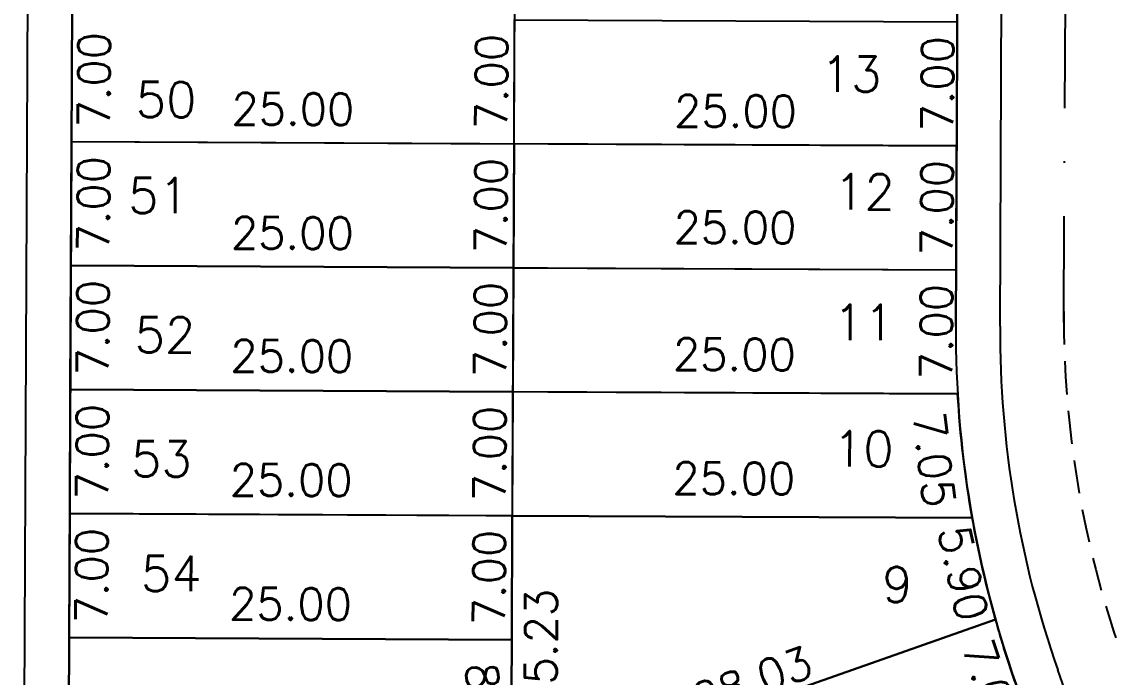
# Model space of a CAD drawing. Header units: millimetres. Extents: x -4430026 to 4783824, y 584 to 9593110.
# Drawn here: x 2251.4 to 2313.1, y 1780.7 to 1817.7 of the extents above; entities that cross this region are included whole.
import ezdxf
from ezdxf.enums import TextEntityAlignment as Align

# ---------------------------------------------------------------- set-up
doc = ezdxf.new("R2010")
doc.units = ezdxf.units.MM
doc.linetypes.add('DASHDOT', pattern=[1, 0.5, -0.25, 0, -0.25])
doc.linetypes.add('HIDDEN2', pattern=[0.1875, 0.125, -0.0625])
for name, color, linetype in [('boundary filipe', 6, 'Continuous'), ('BOUNDARY LOTES', 2, 'Continuous'), ('Calçada', 1, 'Continuous'), ('Cota', 8, 'Continuous'), ('COTAS', 8, 'Continuous'), ('Lotes', 2, 'Continuous'), ('Numero de lotes', 5, 'Continuous'), ('Projeção', 8, 'HIDDEN2'), ('QUADRA', 4, 'Continuous')]:
    doc.layers.add(name, color=color, linetype=linetype)
doc.styles.add('arcad1', font='romans.shx')
doc.styles.add('ROMANS', font='romans.shx')
doc.dimstyles.new('BOLA100', dxfattribs={"dimscale": 0, "dimtxt": 1.9, "dimasz": 0.18, "dimexe": 0.18, "dimexo": 0.063, "dimgap": 0, "dimtad": 1, "dimzin": 4, "dimdsep": 46, "dimtxsty": 'ROMANS', "dimcen": 0.09, "dimse1": 1, "dimse2": 1, "dimsd1": 1, "dimsd2": 1, "dimclrt": 256, "dimaunit": 1, "dimadec": 4, "dimazin": 0, "dimtfac": 1.2, "dimtix": 1, "dimtmove": 2, "dimatfit": 3, "dimfxl": 1, "dimtvp": 2, "dimtolj": 1, "dimtzin": 4, "dimarcsym": 0})
doc.dimstyles.get("Standard").update_dxf_attribs({"dimtxt": 0.18, "dimasz": 0.18, "dimexe": 0.18, "dimexo": 0.0625, "dimgap": 0.09, "dimtad": 0, "dimtih": 1, "dimtoh": 1, "dimdec": 4, "dimzin": 0, "dimdsep": 46, "dimtxsty": 'Standard', "dimcen": 0.09, "dimadec": 0, "dimazin": 0, "dimtfac": 1, "dimtdec": 4, "dimtofl": 0, "dimtmove": 0, "dimatfit": 3, "dimfxl": 1, "dimtolj": 1, "dimtzin": 0, "dimarcsym": 0})

# ---------------------------------------------------------------- blocks, each defined once
blk = doc.blocks.new('*D13386')
at = {"layer": 'DEFPOINTS', "color": 0}
for p in [(2254.213, 1818.566), (2279.213, 1818.447), (2279.202, 1816.124)]:
    blk.add_point(p, dxfattribs=at)
at = {"layer": 'Cota', "color": 41, "insert": (2266.719, 1819.784), "char_height": 1.8, "attachment_point": 5, "rotation": 359.72858, "style": 'ROMANS'}
blk.add_mtext('\\A1;25.00', dxfattribs=at)
blk = doc.blocks.new('*D13387')
at = {"layer": 'DEFPOINTS', "color": 0}
for p in [(2279.213, 1818.447), (2304.212, 1818.329), (2304.201, 1816.006)]:
    blk.add_point(p, dxfattribs=at)
at = {"layer": 'Cota', "color": 41, "insert": (2291.719, 1819.665), "char_height": 1.8, "attachment_point": 5, "rotation": 359.72858, "style": 'ROMANS'}
blk.add_mtext('\\A1;25.00', dxfattribs=at)
blk = doc.blocks.new('*D13390')
at = {"layer": 'DEFPOINTS', "color": 0}
for p in [(2254.18, 1811.566), (2279.18, 1811.448), (2279.169, 1809.125)]:
    blk.add_point(p, dxfattribs=at)
at = {"layer": 'Cota', "color": 41, "insert": (2266.686, 1812.784), "char_height": 1.8, "attachment_point": 5, "rotation": 359.72858, "style": 'ROMANS'}
blk.add_mtext('\\A1;25.00', dxfattribs=at)
blk = doc.blocks.new('*D13391')
at = {"layer": 'DEFPOINTS', "color": 0}
for p in [(2279.18, 1811.448), (2304.179, 1811.329), (2304.168, 1809.006)]:
    blk.add_point(p, dxfattribs=at)
at = {"layer": 'Cota', "color": 41, "insert": (2291.685, 1812.665), "char_height": 1.8, "attachment_point": 5, "rotation": 359.72858, "style": 'ROMANS'}
blk.add_mtext('\\A1;25.00', dxfattribs=at)
blk = doc.blocks.new('*D13392')
at = {"layer": 'DEFPOINTS', "color": 0}
for p in [(2254.21, 1817.943), (2254.177, 1810.943), (2259.034, 1810.92)]:
    blk.add_point(p, dxfattribs=at)
at = {"layer": 'Cota', "color": 41, "insert": (2255.451, 1814.437), "char_height": 1.8, "attachment_point": 5, "rotation": 89.72858, "style": 'ROMANS'}
blk.add_mtext('\\A1;7.00', dxfattribs=at)
blk = doc.blocks.new('*D13393')
at = {"layer": 'DEFPOINTS', "color": 0}
for p in [(2279.21, 1817.825), (2279.177, 1810.825), (2281.483, 1810.814)]:
    blk.add_point(p, dxfattribs=at)
at = {"layer": 'Cota', "color": 41, "insert": (2277.9, 1814.331), "char_height": 1.8, "attachment_point": 5, "rotation": 89.72858, "style": 'ROMANS'}
blk.add_mtext('\\A1;7.00', dxfattribs=at)
blk = doc.blocks.new('*D13394')
at = {"layer": 'DEFPOINTS', "color": 0}
for p in [(2304.209, 1817.706), (2304.176, 1810.707), (2306.676, 1810.695)]:
    blk.add_point(p, dxfattribs=at)
at = {"layer": 'Cota', "color": 41, "insert": (2303.093, 1814.212), "char_height": 1.8, "attachment_point": 5, "rotation": 89.72858, "style": 'ROMANS'}
blk.add_mtext('\\A1;7.00', dxfattribs=at)
blk = doc.blocks.new('*D13395')
at = {"layer": 'DEFPOINTS', "color": 0}
for p in [(2254.147, 1804.566), (2279.146, 1804.448), (2279.135, 1802.125)]:
    blk.add_point(p, dxfattribs=at)
at = {"layer": 'Cota', "color": 41, "insert": (2266.653, 1805.784), "char_height": 1.8, "attachment_point": 5, "rotation": 359.72858, "style": 'ROMANS'}
blk.add_mtext('\\A1;25.00', dxfattribs=at)
blk = doc.blocks.new('*D13396')
at = {"layer": 'DEFPOINTS', "color": 0}
for p in [(2279.148, 1804.884), (2304.148, 1804.766), (2304.137, 1802.443)]:
    blk.add_point(p, dxfattribs=at)
at = {"layer": 'Cota', "color": 41, "insert": (2291.654, 1806.102), "char_height": 1.8, "attachment_point": 5, "rotation": 359.72858, "style": 'ROMANS'}
blk.add_mtext('\\A1;25.00', dxfattribs=at)
blk = doc.blocks.new('*D13397')
at = {"layer": 'DEFPOINTS', "color": 0}
for p in [(2254.177, 1810.943), (2254.144, 1803.943), (2259.001, 1803.92)]:
    blk.add_point(p, dxfattribs=at)
at = {"layer": 'Cota', "color": 41, "insert": (2255.418, 1807.437), "char_height": 1.8, "attachment_point": 5, "rotation": 89.72858, "style": 'ROMANS'}
blk.add_mtext('\\A1;7.00', dxfattribs=at)
blk = doc.blocks.new('*D13398')
at = {"layer": 'DEFPOINTS', "color": 0}
for p in [(2279.177, 1810.825), (2279.143, 1803.825), (2281.45, 1803.814)]:
    blk.add_point(p, dxfattribs=at)
at = {"layer": 'Cota', "color": 41, "insert": (2277.867, 1807.331), "char_height": 1.8, "attachment_point": 5, "rotation": 89.72858, "style": 'ROMANS'}
blk.add_mtext('\\A1;7.00', dxfattribs=at)
blk = doc.blocks.new('*D13399')
at = {"layer": 'DEFPOINTS', "color": 0}
for p in [(2304.176, 1810.707), (2304.143, 1803.707), (2306.643, 1803.695)]:
    blk.add_point(p, dxfattribs=at)
at = {"layer": 'Cota', "color": 41, "insert": (2303.06, 1807.212), "char_height": 1.8, "attachment_point": 5, "rotation": 89.72858, "style": 'ROMANS'}
blk.add_mtext('\\A1;7.00', dxfattribs=at)
blk = doc.blocks.new('*D13400')
at = {"layer": 'DEFPOINTS', "color": 0}
for p in [(2254.114, 1797.621), (2279.113, 1797.503), (2279.102, 1795.18)]:
    blk.add_point(p, dxfattribs=at)
at = {"layer": 'Cota', "color": 41, "insert": (2266.62, 1798.839), "char_height": 1.8, "attachment_point": 5, "rotation": 359.72858, "style": 'ROMANS'}
blk.add_mtext('\\A1;25.00', dxfattribs=at)
blk = doc.blocks.new('*D13401')
at = {"layer": 'DEFPOINTS', "color": 0}
for p in [(2279.114, 1797.713), (2304.114, 1797.595), (2304.103, 1795.272)]:
    blk.add_point(p, dxfattribs=at)
at = {"layer": 'Cota', "color": 41, "insert": (2291.62, 1798.931), "char_height": 1.8, "attachment_point": 5, "rotation": 359.72858, "style": 'ROMANS'}
blk.add_mtext('\\A1;25.00', dxfattribs=at)
blk = doc.blocks.new('*D13402')
at = {"layer": 'DEFPOINTS', "color": 0}
for p in [(2254.144, 1803.943), (2254.111, 1796.944), (2258.968, 1796.921)]:
    blk.add_point(p, dxfattribs=at)
at = {"layer": 'Cota', "color": 41, "insert": (2255.385, 1800.438), "char_height": 1.8, "attachment_point": 5, "rotation": 89.72858, "style": 'ROMANS'}
blk.add_mtext('\\A1;7.00', dxfattribs=at)
blk = doc.blocks.new('*D13403')
at = {"layer": 'DEFPOINTS', "color": 0}
for p in [(2279.143, 1803.825), (2279.11, 1796.825), (2281.417, 1796.814)]:
    blk.add_point(p, dxfattribs=at)
at = {"layer": 'Cota', "color": 41, "insert": (2277.833, 1800.331), "char_height": 1.8, "attachment_point": 5, "rotation": 89.72858, "style": 'ROMANS'}
blk.add_mtext('\\A1;7.00', dxfattribs=at)
blk = doc.blocks.new('*D13404')
at = {"layer": 'DEFPOINTS', "color": 0}
for p in [(2304.143, 1803.707), (2304.11, 1796.707), (2306.61, 1796.695)]:
    blk.add_point(p, dxfattribs=at)
at = {"layer": 'Cota', "color": 41, "insert": (2303.027, 1800.212), "char_height": 1.8, "attachment_point": 5, "rotation": 89.72858, "style": 'ROMANS'}
blk.add_mtext('\\A1;7.00', dxfattribs=at)
blk = doc.blocks.new('*D13405')
at = {"layer": 'DEFPOINTS', "color": 0}
for p in [(2254.081, 1790.622), (2279.08, 1790.503), (2279.069, 1788.18)]:
    blk.add_point(p, dxfattribs=at)
at = {"layer": 'Cota', "color": 41, "insert": (2266.587, 1791.839), "char_height": 1.8, "attachment_point": 5, "rotation": 359.72858, "style": 'ROMANS'}
blk.add_mtext('\\A1;25.00', dxfattribs=at)
blk = doc.blocks.new('*D13406')
at = {"layer": 'DEFPOINTS', "color": 0}
for p in [(2254.111, 1796.944), (2254.077, 1789.944), (2258.935, 1789.921)]:
    blk.add_point(p, dxfattribs=at)
at = {"layer": 'Cota', "color": 41, "insert": (2255.351, 1793.438), "char_height": 1.8, "attachment_point": 5, "rotation": 89.72858, "style": 'ROMANS'}
blk.add_mtext('\\A1;7.00', dxfattribs=at)
blk = doc.blocks.new('*D13407')
at = {"layer": 'DEFPOINTS', "color": 0}
for p in [(2279.11, 1796.825), (2279.077, 1789.825), (2281.384, 1789.814)]:
    blk.add_point(p, dxfattribs=at)
at = {"layer": 'Cota', "color": 41, "insert": (2277.8, 1793.331), "char_height": 1.8, "attachment_point": 5, "rotation": 89.72858, "style": 'ROMANS'}
blk.add_mtext('\\A1;7.00', dxfattribs=at)
blk = doc.blocks.new('*D13408')
at = {"layer": 'DEFPOINTS', "color": 0}
for p in [(2254.047, 1783.622), (2279.047, 1783.503), (2279.036, 1781.18)]:
    blk.add_point(p, dxfattribs=at)
at = {"layer": 'Cota', "color": 41, "insert": (2266.553, 1784.839), "char_height": 1.8, "attachment_point": 5, "rotation": 359.72858, "style": 'ROMANS'}
blk.add_mtext('\\A1;25.00', dxfattribs=at)
blk = doc.blocks.new('*D13409')
at = {"layer": 'DEFPOINTS', "color": 0}
for p in [(2254.077, 1789.944), (2254.044, 1782.944), (2258.902, 1782.921)]:
    blk.add_point(p, dxfattribs=at)
at = {"layer": 'Cota', "color": 41, "insert": (2255.318, 1786.438), "char_height": 1.8, "attachment_point": 5, "rotation": 89.72858, "style": 'ROMANS'}
blk.add_mtext('\\A1;7.00', dxfattribs=at)
blk = doc.blocks.new('*D13410')
at = {"layer": 'DEFPOINTS', "color": 0}
for p in [(2279.077, 1789.825), (2279.044, 1782.825), (2281.35, 1782.814)]:
    blk.add_point(p, dxfattribs=at)
at = {"layer": 'Cota', "color": 41, "insert": (2277.767, 1786.331), "char_height": 1.8, "attachment_point": 5, "rotation": 89.72858, "style": 'ROMANS'}
blk.add_mtext('\\A1;7.00', dxfattribs=at)
blk = doc.blocks.new('*D13411')
at = {"layer": 'DEFPOINTS', "color": 0}
for p in [(2254.044, 1782.944), (2253.971, 1767.389), (2258.828, 1767.366)]:
    blk.add_point(p, dxfattribs=at)
at = {"layer": 'Cota', "color": 41, "insert": (2255.265, 1775.16), "char_height": 1.8, "attachment_point": 5, "rotation": 89.72858, "style": 'ROMANS'}
blk.add_mtext('\\A1;15.55', dxfattribs=at)
blk = doc.blocks.new('*D13414')
at = {"layer": 'DEFPOINTS', "color": 0}
for p in [(2306.286, 1783.933), (2308.576, 1777.318), (2303.912, 1775.703)]:
    blk.add_point(p, dxfattribs=at)
at = {"layer": 'Cota', "color": 41, "insert": (2306.169, 1780.188), "char_height": 1.8, "attachment_point": 5, "rotation": 289.09278, "style": 'ROMANS'}
blk.add_mtext('\\A1;7.00', dxfattribs=at)
blk = doc.blocks.new('*D13416')
at = {"layer": 'DEFPOINTS', "color": 0}
for p in [(2306.286, 1783.933), (2307.053, 1781.752), (2279.839, 1774.636)]:
    blk.add_point(p, dxfattribs=at)
at = {"layer": 'Cota', "color": 41, "insert": (2292.635, 1780.5), "char_height": 1.8, "attachment_point": 5, "rotation": 19.36813, "style": 'ROMANS'}
blk.add_mtext('\\A1;28.03', dxfattribs=at)
blk = doc.blocks.new('*D13652')
at = {"layer": 'DEFPOINTS', "color": 0}
for p in [(2304.231, 1796.706), (2305.058, 1789.702), (2299.74, 1789.075)]:
    blk.add_point(p, dxfattribs=at)
at = {"layer": 'Cota', "color": 41, "insert": (2302.902, 1792.999), "char_height": 1.8, "attachment_point": 5, "rotation": 276.72763, "style": 'ROMANS'}
blk.add_mtext('\\A1;7.05', dxfattribs=at)
blk = doc.blocks.new('*D13653')
at = {"layer": 'DEFPOINTS', "color": 0}
for p in [(2305.058, 1789.702), (2306.286, 1783.933), (2301.641, 1782.943)]:
    blk.add_point(p, dxfattribs=at)
at = {"layer": 'Cota', "color": 41, "insert": (2304.548, 1786.578), "char_height": 1.8, "attachment_point": 5, "rotation": 282.02275, "style": 'ROMANS'}
blk.add_mtext('\\A1;5.90', dxfattribs=at)
blk = doc.blocks.new('*D13654')
at = {"layer": 'DEFPOINTS', "color": 0}
for p in [(2279.044, 1782.825), (2279.839, 1774.636), (2277.119, 1774.372)]:
    blk.add_point(p, dxfattribs=at)
at = {"layer": 'Cota', "color": 41, "insert": (2277.572, 1778.827), "char_height": 1.8, "attachment_point": 5, "rotation": 275.54578, "style": 'ROMANS'}
blk.add_mtext('\\A1;8.23', dxfattribs=at)
blk = doc.blocks.new('*D13655')
at = {"layer": 'DEFPOINTS', "color": 0}
for p in [(2279.081, 1790.713), (2304.081, 1790.595), (2304.07, 1788.272)]:
    blk.add_point(p, dxfattribs=at)
at = {"layer": 'Cota', "color": 41, "insert": (2291.587, 1791.931), "char_height": 1.8, "attachment_point": 5, "rotation": 359.72858, "style": 'ROMANS'}
blk.add_mtext('\\A1;25.00', dxfattribs=at)
blk = doc.blocks.new('*D13656')
at = {"layer": 'DEFPOINTS', "color": 0}
for p in [(2279.911, 1789.821), (2284.329, 1789.8), (2279.839, 1774.636)]:
    blk.add_point(p, dxfattribs=at)
at = {"layer": 'Cota', "color": 41, "insert": (2280.693, 1782.225), "char_height": 1.8, "attachment_point": 5, "rotation": 89.72858, "style": 'ROMANS'}
blk.add_mtext('\\A1;15.23', dxfattribs=at)
blk = doc.blocks.new('*D14084')
at = {"layer": 'DEFPOINTS', "color": 0, "linetype": 'ByBlock'}
for p in [(2310.951, 1953.2), (2310.184, 1791.151), (2312.293, 1791.141)]:
    blk.add_point(p, dxfattribs=at)
at = {"layer": 'COTAS', "linetype": 'ByBlock', "insert": (2311.727, 1872.17), "char_height": 1.9, "attachment_point": 5, "rotation": 89.72858, "style": 'ROMANS'}
blk.add_mtext('\\A1;162.05', dxfattribs=at)
blk = doc.blocks.new('*D14085')
at = {"layer": 'DEFPOINTS', "color": 0, "linetype": 'ByBlock'}
for p in [(2310.184, 1791.151), (2325.294, 1749.066), (2323.024, 1748.251)]:
    blk.add_point(p, dxfattribs=at)
at = {"layer": 'COTAS', "linetype": 'ByBlock', "insert": (2316.363, 1769.615), "char_height": 1.9, "attachment_point": 5, "rotation": 289.75019, "style": 'ROMANS'}
blk.add_mtext('\\A1;44.71', dxfattribs=at)
blk = doc.blocks.new('*D13837')
at = {"layer": 'DEFPOINTS', "color": 0, "linetype": 'ByBlock'}
for p in [(2306.995, 1838.827), (2460.221, 1756.801)]:
    blk.add_point(p, dxfattribs=at)
at = {"layer": 'COTAS', "linetype": 'ByBlock', "insert": (2433.838, 1770.925), "char_height": 1.9, "attachment_point": 5, "rotation": 331.83878, "style": 'ROMANS'}
blk.add_mtext('\\A1;R173.80', dxfattribs=at)
blk = doc.blocks.new('*D8670')
at = {"layer": 'DEFPOINTS', "color": 0, "linetype": 'ByBlock'}
for p in [(2306.995, 1838.827), (2460.221, 1756.801)]:
    blk.add_point(p, dxfattribs=at)
at = {"layer": 'COTAS', "linetype": 'ByBlock', "insert": (2433.838, 1770.925), "char_height": 1.9, "attachment_point": 5, "rotation": 331.83878, "style": 'ROMANS'}
blk.add_mtext('\\A1;R173.80', dxfattribs=at)

msp = doc.modelspace()

# ---------------------------------------------------------------- linework, layer by layer
at = {"layer": 'boundary filipe', "elevation": 2.439}
msp.add_lwpolyline([(2304.128, 1800.53, 0.08584), (2307.529, 1780.295), (2317.555, 1751.751, 0.000798), (2270.557, 1735.143, -0.519597), (2253.874, 1746.982), (2254.817, 1946.092), (2304.822, 1946.989), (2304.128, 1800.53)], format="xyb", dxfattribs=at)
at = {"layer": 'BOUNDARY LOTES', "elevation": 2.439}
for points in [[(2279.21, 1817.825), (2304.209, 1817.706), (2304.176, 1810.707), (2279.177, 1810.825)], [(2254.177, 1810.943), (2279.177, 1810.825), (2279.143, 1803.825), (2254.144, 1803.943)], [(2279.143, 1803.825), (2304.143, 1803.707), (2304.176, 1810.707), (2279.177, 1810.825)], [(2254.144, 1803.943), (2279.143, 1803.825), (2279.11, 1796.825), (2254.111, 1796.944)], [(2254.111, 1796.944), (2279.11, 1796.825), (2279.077, 1789.825), (2254.077, 1789.944)], [(2279.077, 1789.825), (2254.077, 1789.944), (2254.044, 1782.944), (2279.044, 1782.825)], [(2279.839, 1774.636), (2279.016, 1776.977), (2279.044, 1782.825), (2254.044, 1782.944), (2253.962, 1765.539)], [(2279.044, 1782.825), (2254.044, 1782.944), (2253.962, 1765.539), (2279.839, 1774.636), (2279.016, 1776.977)]]:
    msp.add_lwpolyline(points, close=True, dxfattribs=at)
for points in [[(2304.232, 1796.706), (2279.11, 1796.825), (2279.077, 1789.825), (2305.058, 1789.702, -0.029313)], [(2305.058, 1789.702), (2279.077, 1789.825), (2279.044, 1782.825), (2279.016, 1776.977), (2279.839, 1774.636), (2306.371, 1783.963, -0.024466)], [(2307.529, 1780.294), (2307.529, 1780.295, -0.015977), (2306.371, 1783.963), (2279.839, 1774.636), (2282.161, 1768.032), (2308.575, 1777.317), (2307.529, 1780.294)]]:
    msp.add_lwpolyline(points, format="xyb", close=True, dxfattribs=at)
at = {"layer": 'Calçada'}
for p, q in [((2306.628, 1800.518, 2.439), (2307.305, 1943.397, 2.439)), ((2251.374, 1746.993, 2.439), (2252.301, 1942.682, 2.439)), ((2318.754, 1755.88, 2.439), (2309.888, 1781.123, 2.439))]:
    msp.add_line(p, q, dxfattribs=at)
msp.add_arc((2364.327, 1800.245, 2.439), 57.7, 179.72858, 199.35366, dxfattribs=at)
at = {"layer": 'Lotes'}
for p, q in [((2279.016, 1776.977, 2.439), (2279.674, 1915.824, 2.439)), ((2254.177, 1810.943, 2.439), (2304.176, 1810.707, 2.439)), ((2254.144, 1803.943, 2.439), (2304.143, 1803.707, 2.439)), ((2254.111, 1796.944, 2.439), (2304.231, 1796.706, 2.439)), ((2254.077, 1789.944, 2.439), (2305.058, 1789.702, 2.439)), ((2306.371, 1783.962, 2.439), (2253.962, 1765.539, 2.439)), ((2254.044, 1782.944, 2.439), (2279.044, 1782.825, 2.439))]:
    msp.add_line(p, q, dxfattribs=at)
at = {"layer": 'Lotes', "elevation": 2.439}
msp.add_lwpolyline([(2254.044, 1782.944), (2253.962, 1765.539), (2279.839, 1774.636), (2279.016, 1776.977), (2279.044, 1782.825), (2254.044, 1782.944)], dxfattribs=at)
at = {"layer": 'Projeção', "linetype": 'DASHDOT', "ltscale": 12}
msp.add_line((2310.229, 1800.74, 2.439), (2310.951, 1953.2, 2.439), dxfattribs=at)
at = {"layer": 'Projeção', "ltscale": 15}
msp.add_arc((2367.931, 1801.085, 2.439), 57.7, 179.72858, 199.2285, dxfattribs=at)
at = {"layer": 'QUADRA', "elevation": 2.439}
msp.add_lwpolyline([(2304.128, 1800.53), (2304.822, 1946.989), (2254.817, 1946.092), (2253.874, 1746.982)], dxfattribs=at)
msp.add_lwpolyline([(2307.529, 1780.295), (2317.555, 1751.751, 0.000798), (2270.557, 1735.143, -0.519597), (2253.874, 1746.982), (2254.817, 1946.092), (2304.822, 1946.989), (2304.128, 1800.53)], format="xyb", dxfattribs=at)

# ---------------------------------------------------------------- texts
at = {"layer": 'Numero de lotes', "style": 'arcad1'}
for s, p in [('13', (2298.217, 1814.753, 2.439)), ('50', (2259.524, 1813.315, 2.439)), ('12', (2298.969, 1808.108, 2.439)), ('51', (2259.095, 1807.901, 2.439)), ('11', (2298.934, 1800.738, 2.439)), ('52', (2259.46, 1800.035, 2.439)), ('10', (2298.9, 1793.597, 2.439)), ('53', (2259.258, 1793.031, 2.439)), ('54', (2259.817, 1786.561, 2.439)), ('9', (2300.822, 1785.936, 2.439))]:
    msp.add_text(s, height=2, rotation=359.72858, dxfattribs=at).set_placement(p, align=Align.MIDDLE_CENTER)

# ---------------------------------------------------------------- dimensions: what is measured, and where the dimension line sits
at = {"layer": 'Cota'}
for p1, p2, distance, picture, middle in [((2254.213, 1818.566, 2.439), (2279.213, 1818.447, 2.439), -2.323, '*D13386', (2266.719, 1819.784, 2.439)), ((2254.18, 1811.566, 2.439), (2279.18, 1811.448, 2.439), -2.323, '*D13390', (2266.686, 1812.784, 2.439)), ((2254.147, 1804.566, 2.439), (2279.146, 1804.448, 2.439), -2.323, '*D13395', (2266.653, 1805.784, 2.439)), ((2254.114, 1797.621, 2.439), (2279.113, 1797.503, 2.439), -2.323, '*D13400', (2266.62, 1798.839, 2.439)), ((2304.231, 1796.706, 2.439), (2305.058, 1789.702, 2.439), -5.354, '*D13652', (2302.902, 1792.999, 2.439)), ((2254.081, 1790.622, 2.439), (2279.08, 1790.503, 2.439), -2.323, '*D13405', (2266.587, 1791.839, 2.439)), ((2305.058, 1789.702, 2.439), (2306.286, 1783.933, 2.439), -4.749, '*D13653', (2304.548, 1786.578, 2.439)), ((2254.047, 1783.622, 2.439), (2279.047, 1783.503, 2.439), -2.323, '*D13408', (2266.553, 1784.839, 2.439)), ((2306.286, 1783.933, 2.439), (2308.576, 1777.318, 2.439), -4.936, '*D13414', (2306.169, 1780.188, 2.439))]:
    dim = msp.add_aligned_dim(p1=p1, p2=p2, distance=distance, dimstyle='Standard', override={"dimtxt": 1.8, "dimexo": 0.063, "dimgap": 0, "dimtih": 0, "dimtoh": 0, "dimdec": 2, "dimzin": 4, "dimtxsty": 'ROMANS', "dimse1": 1, "dimse2": 1, "dimsd1": 1, "dimsd2": 1, "dimclrt": 41, "dimtfac": 1.2, "dimtdec": 2, "dimtix": 1, "dimtofl": 1, "dimtmove": 2, "dimfxl": 0.18, "dimfxlon": 1, "dimtvp": 2, "dimtzin": 4}, dxfattribs=at)
    dim.commit()
    dim.dimension.update_dxf_attribs({"geometry": picture, "text_midpoint": middle})
for base, p1, p2, angle, picture, middle in [((2304.201, 1816.006, 2.439), (2279.213, 1818.447, 2.439), (2304.212, 1818.329, 2.439), 179.72858, '*D13387', (2291.719, 1819.665, 2.439)), ((2259.034, 1810.92, 2.439), (2254.21, 1817.943, 2.439), (2254.177, 1810.943, 2.439), 89.72858, '*D13392', (2255.451, 1814.437, 2.439)), ((2281.483, 1810.814, 2.439), (2279.21, 1817.825, 2.439), (2279.177, 1810.825, 2.439), 89.72858, '*D13393', (2277.9, 1814.331, 2.439)), ((2306.676, 1810.695, 2.439), (2304.209, 1817.706, 2.439), (2304.176, 1810.707, 2.439), 89.72858, '*D13394', (2303.093, 1814.212, 2.439)), ((2304.168, 1809.006, 2.439), (2279.18, 1811.448, 2.439), (2304.179, 1811.329, 2.439), 179.72858, '*D13391', (2291.685, 1812.665, 2.439)), ((2259.001, 1803.92, 2.439), (2254.177, 1810.943, 2.439), (2254.144, 1803.943, 2.439), 89.72858, '*D13397', (2255.418, 1807.437, 2.439)), ((2281.45, 1803.814, 2.439), (2279.177, 1810.825, 2.439), (2279.143, 1803.825, 2.439), 89.72858, '*D13398', (2277.867, 1807.331, 2.439)), ((2306.643, 1803.695, 2.439), (2304.176, 1810.707, 2.439), (2304.143, 1803.707, 2.439), 89.72858, '*D13399', (2303.06, 1807.212, 2.439)), ((2304.137, 1802.443, 2.439), (2279.148, 1804.884, 2.439), (2304.148, 1804.766, 2.439), 179.72858, '*D13396', (2291.654, 1806.102, 2.439)), ((2258.968, 1796.921, 2.439), (2254.144, 1803.943, 2.439), (2254.111, 1796.944, 2.439), 89.72858, '*D13402', (2255.385, 1800.438, 2.439)), ((2281.417, 1796.814, 2.439), (2279.143, 1803.825, 2.439), (2279.11, 1796.825, 2.439), 89.72858, '*D13403', (2277.833, 1800.331, 2.439)), ((2306.61, 1796.695, 2.439), (2304.143, 1803.707, 2.439), (2304.11, 1796.707, 2.439), 89.72858, '*D13404', (2303.027, 1800.212, 2.439)), ((2304.103, 1795.272, 2.439), (2279.114, 1797.713, 2.439), (2304.114, 1797.595, 2.439), 179.72858, '*D13401', (2291.62, 1798.931, 2.439)), ((2258.935, 1789.921, 2.439), (2254.111, 1796.944, 2.439), (2254.077, 1789.944, 2.439), 89.72858, '*D13406', (2255.351, 1793.438, 2.439)), ((2281.384, 1789.814, 2.439), (2279.11, 1796.825, 2.439), (2279.077, 1789.825, 2.439), 89.72858, '*D13407', (2277.8, 1793.331, 2.439)), ((2304.07, 1788.272, 2.439), (2279.081, 1790.713, 2.439), (2304.081, 1790.595, 2.439), 179.72858, '*D13655', (2291.587, 1791.931, 2.439)), ((2258.902, 1782.921, 2.439), (2254.077, 1789.944, 2.439), (2254.044, 1782.944, 2.439), 89.72858, '*D13409', (2255.318, 1786.438, 2.439)), ((2281.35, 1782.814, 2.439), (2279.077, 1789.825, 2.439), (2279.044, 1782.825, 2.439), 89.72858, '*D13410', (2277.767, 1786.331, 2.439)), ((2307.053, 1781.752, 2.439), (2279.839, 1774.636, 2.439), (2306.286, 1783.933, 2.439), 199.36813, '*D13416', (2292.635, 1780.5, 2.439)), ((2258.828, 1767.366, 2.4392), (2254.0442, 1782.9437, 2.4392), (2253.9705, 1767.389, 2.4392), 89.72858, '*D13411', (2255.2649, 1775.1604, 2.4392))]:
    dim = msp.add_linear_dim(base=base, p1=p1, p2=p2, angle=angle, dimstyle='Standard', override={"dimtxt": 1.8, "dimexo": 0.063, "dimgap": 0, "dimtih": 0, "dimtoh": 0, "dimdec": 2, "dimzin": 4, "dimtxsty": 'ROMANS', "dimse1": 1, "dimse2": 1, "dimsd1": 1, "dimsd2": 1, "dimclrt": 41, "dimtfac": 1.2, "dimtdec": 2, "dimtix": 1, "dimtofl": 1, "dimtmove": 2, "dimfxl": 0.18, "dimfxlon": 1, "dimtvp": 2, "dimtzin": 4}, dxfattribs=at)
    dim.commit()
    dim.dimension.update_dxf_attribs({"geometry": picture, "text_midpoint": middle})
dim = msp.add_aligned_dim(p1=(2279.839, 1774.636, 2.439), p2=(2279.911, 1789.821, 2.439), distance=-4.418, text='15.23', dimstyle='Standard', override={"dimtxt": 1.8, "dimexo": 0.063, "dimgap": 0, "dimtih": 0, "dimtoh": 0, "dimdec": 2, "dimzin": 4, "dimtxsty": 'ROMANS', "dimse1": 1, "dimse2": 1, "dimsd1": 1, "dimsd2": 1, "dimclrt": 41, "dimtfac": 1.2, "dimtdec": 2, "dimtix": 1, "dimtofl": 1, "dimtmove": 2, "dimfxl": 0.18, "dimfxlon": 1, "dimtvp": 2, "dimtzin": 4}, dxfattribs=at)
dim.commit()
dim.dimension.update_dxf_attribs({"geometry": '*D13656', "text_midpoint": (2280.693, 1782.225, 2.439)})
dim = msp.add_linear_dim(base=(2277.119, 1774.372, 2.439), p1=(2279.044, 1782.825, 2.439), p2=(2279.839, 1774.636, 2.439), angle=275.54578, dimstyle='Standard', override={"dimtxt": 1.8, "dimexo": 0.063, "dimgap": 0, "dimtih": 0, "dimtoh": 0, "dimdec": 2, "dimzin": 4, "dimtxsty": 'ROMANS', "dimse1": 1, "dimse2": 1, "dimsd1": 1, "dimsd2": 1, "dimclrt": 41, "dimtfac": 1.2, "dimtdec": 2, "dimtix": 1, "dimtofl": 1, "dimtmove": 2, "dimfxl": 0.18, "dimfxlon": 1, "dimtvp": 2, "dimtzin": 4}, dxfattribs=at)
dim.commit()
dim.dimension.update_dxf_attribs({"geometry": '*D13654', "text_midpoint": (2277.572, 1778.827, 2.439), "dimtype": 161})
at = {"layer": 'COTAS', "linetype": 'ByBlock'}
for p1, p2, distance, picture, middle in [((2310.951, 1953.2, 2.439), (2310.184, 1791.151, 2.439), 2.109, '*D14084', (2311.727, 1872.17, 2.439)), ((2310.1837, 1791.151, 2.4392), (2325.2938, 1749.0664, 2.4392), -2.4117, '*D14085', (2316.3631, 1769.6148, 2.4392))]:
    dim = msp.add_aligned_dim(p1=p1, p2=p2, distance=distance, dimstyle='BOLA100', override={"dimscale": 1, "dimfxl": 0.18}, dxfattribs=at)
    dim.commit()
    dim.dimension.update_dxf_attribs({"geometry": picture, "text_midpoint": middle})
for picture in ['*D13837', '*D8670']:
    dim = msp.add_radius_dim(center=(2306.995, 1838.827, 2.439), mpoint=(2460.221, 1756.801, 2.439), dimstyle='BOLA100', override={"dimscale": 1}, dxfattribs=at)
    dim.commit()
    dim.dimension.update_dxf_attribs({"geometry": picture, "text_midpoint": (2433.838, 1770.925, 2.439), "dimtype": 164})

doc.saveas('drawing.dxf')
